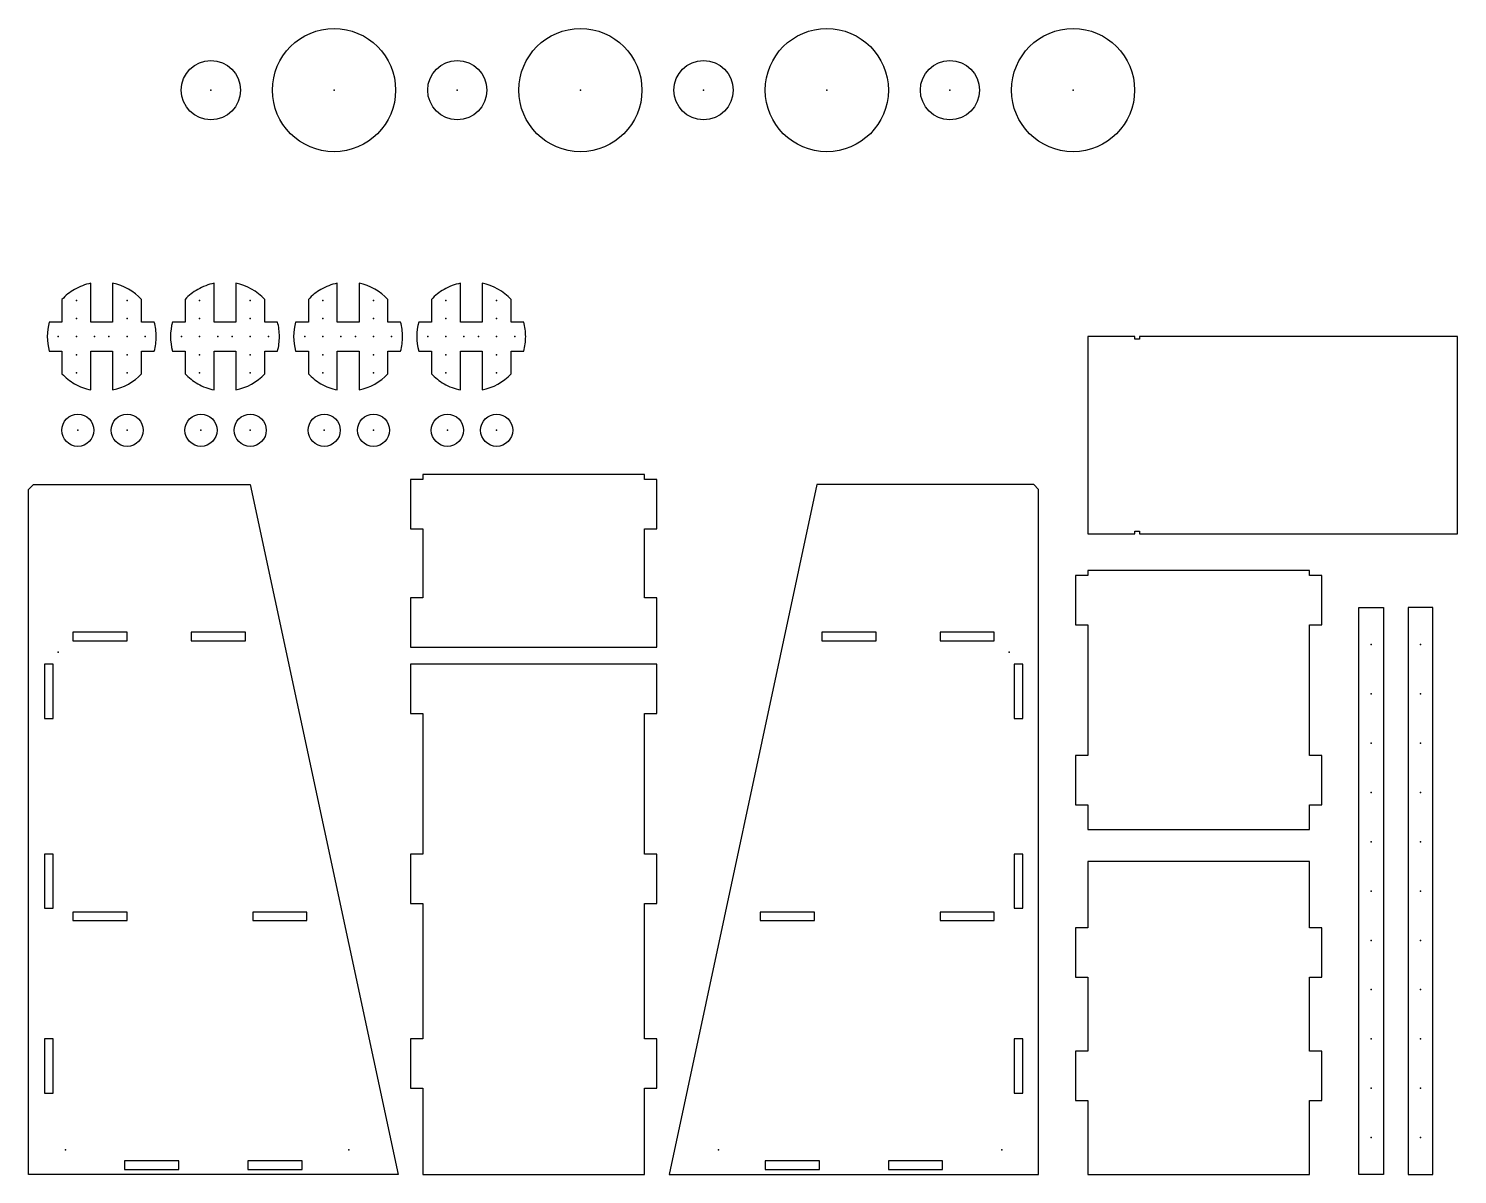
# Model space of a CAD drawing. Header units: millimetres. Extents: x 0 to 1024, y 0 to 821.
import ezdxf

# ---------------------------------------------------------------- set-up
doc = ezdxf.new("R2010")
doc.units = ezdxf.units.MM
for name, color, linetype in [('ECHELLE', 70, 'Continuous'), ('PASERELLE', 70, 'Continuous'), ('PLANCHERS', 70, 'Continuous'), ('ROUES', 70, 'Continuous'), ('STRUCTURE', 70, 'Continuous')]:
    doc.layers.add(name, color=color, linetype=linetype)

msp = doc.modelspace()

# ---------------------------------------------------------------- linework, layer by layer
at = {"layer": 'ECHELLE'}
for points in [[(970.6, 405.9), (970.6, 0), (952.9, 0), (952.9, 405.9)], [(1005.9, 405.9), (988.2, 405.9), (988.2, 0), (1005.9, 0)]]:
    msp.add_lwpolyline(points, close=True, dxfattribs=at)
for p in [(961.8, 379.4), (997.1, 379.4), (961.8, 344.1), (997.1, 344.1), (961.8, 308.8), (997.1, 308.8), (961.8, 273.5), (997.1, 273.5), (961.8, 238.2), (997.1, 238.2), (961.8, 202.9), (997.1, 202.9), (961.8, 167.6), (997.1, 167.6), (961.8, 132.4), (997.1, 132.4), (961.8, 97.1), (997.1, 97.1), (961.8, 61.8), (997.1, 61.8), (961.8, 26.5), (997.1, 26.5)]:
    msp.add_point(p, dxfattribs=at)
at = {"layer": 'PASERELLE'}
msp.add_lwpolyline([(792.4, 600), (758.8, 600), (758.8, 458.8), (792.4, 458.8), (792.4, 460.6), (795.9, 460.6), (795.9, 458.8), (1023.5, 458.8), (1023.5, 600), (795.9, 600), (795.9, 598.2), (792.4, 598.2)], close=True, dxfattribs=at)
for centre in [(130.6, 776.5), (307.1, 776.5), (483.5, 776.5), (660, 776.5)]:
    msp.add_circle(centre, 21.2, dxfattribs=at)
for p in [(130.6, 776.5), (307.1, 776.5), (483.5, 776.5), (660, 776.5)]:
    msp.add_point(p, dxfattribs=at)
at = {"layer": 'PLANCHERS'}
for points in [[(282.4, 501.2, 0), (282.4, 497.6, 0), (273.5, 497.6, 0), (273.5, 462.4, 0), (282.4, 462.4, 0), (282.4, 412.9, 0), (273.5, 412.9, 0), (273.5, 377.6, 0), (282.4, 377.6, 0), (441.2, 377.6, 0), (450, 377.6, 0), (450, 412.9, 0), (441.2, 412.9, 0), (441.2, 462.4, 0), (450, 462.4, 0), (450, 497.6, 0), (441.2, 497.6, 0), (441.2, 501.2, 0)], [(758.8, 432.4, 0), (758.8, 428.8, 0), (750, 428.8, 0), (750, 393.5, 0), (758.8, 393.5, 0), (758.8, 300, 0), (750, 300, 0), (750, 264.7, 0), (758.8, 264.7, 0), (758.8, 247.1, 0), (917.6, 247.1, 0), (917.6, 264.7, 0), (926.5, 264.7, 0), (926.5, 300, 0), (917.6, 300, 0), (917.6, 393.5, 0), (926.5, 393.5, 0), (926.5, 428.8, 0), (917.6, 428.8, 0), (917.6, 432.4, 0)], [(758.8, 224.1, 0), (758.8, 176.5, 0), (750, 176.5, 0), (750, 141.2, 0), (758.8, 141.2, 0), (758.8, 88.2, 0), (750, 88.2, 0), (750, 52.9, 0), (758.8, 52.9, 0), (758.8, 0, 0), (917.6, 0, 0), (917.6, 52.9, 0), (926.5, 52.9, 0), (926.5, 88.2, 0), (917.6, 88.2, 0), (917.6, 141.2, 0), (926.5, 141.2, 0), (926.5, 176.5, 0), (917.6, 176.5, 0), (917.6, 224.1, 0)]]:
    msp.add_polyline3d(points, close=True, dxfattribs=at)
at = {"layer": 'ROUES'}
for points in [[(81, 626.6, 0.156233), (60.2, 638.2), (60.2, 610.4), (44.6, 610.4), (44.6, 638.2, 0.080849), (32.9, 633.8, 0.074444), (23.9, 626.6), (23.9, 610.4), (14.8, 610.4, 0.13548), (14.8, 589.6), (23.9, 589.6), (23.9, 573.4, 0.074444), (32.9, 566.2, 0.080849), (44.6, 561.8), (44.6, 589.6), (60.2, 589.6), (60.2, 561.8, 0.156233), (81, 573.4), (81, 589.6), (90, 589.6, 0.067432), (91.4, 600, 0.067432), (90, 610.4), (81, 610.4)], [(169.2, 626.6, 0.156233), (148.4, 638.2), (148.4, 610.4), (132.9, 610.4), (132.9, 638.2, 0.080849), (121.2, 633.8, 0.074444), (112.1, 626.6), (112.1, 610.4), (103.1, 610.4, 0.13548), (103.1, 589.6), (112.1, 589.6), (112.1, 573.4, 0.074444), (121.2, 566.2, 0.080849), (132.9, 561.8), (132.9, 589.6), (148.4, 589.6), (148.4, 561.8, 0.156233), (169.2, 573.4), (169.2, 589.6), (178.3, 589.6, 0.067432), (179.7, 600, 0.067432), (178.3, 610.4), (169.2, 610.4)], [(257.4, 626.6, 0.156233), (236.7, 638.2), (236.7, 610.4), (221.1, 610.4), (221.1, 638.2, 0.080849), (209.4, 633.8, 0.074444), (200.4, 626.6), (200.4, 610.4), (191.3, 610.4, 0.13548), (191.3, 589.6), (200.4, 589.6), (200.4, 573.4, 0.074444), (209.4, 566.2, 0.080849), (221.1, 561.8), (221.1, 589.6), (236.7, 589.6), (236.7, 561.8, 0.156233), (257.4, 573.4), (257.4, 589.6), (266.5, 589.6, 0.067432), (267.9, 600, 0.067432), (266.5, 610.4), (257.4, 610.4)], [(345.7, 626.6, 0.156233), (324.9, 638.2), (324.9, 610.4), (309.4, 610.4), (309.4, 638.2, 0.080849), (297.6, 633.8, 0.074444), (288.6, 626.6), (288.6, 610.4), (279.5, 610.4, 0.13548), (279.5, 589.6), (288.6, 589.6), (288.6, 573.4, 0.074444), (297.6, 566.2, 0.080849), (309.4, 561.8), (309.4, 589.6), (324.9, 589.6), (324.9, 561.8, 0.156233), (345.7, 573.4), (345.7, 589.6), (354.7, 589.6, 0.067432), (356.1, 600, 0.067432), (354.7, 610.4), (345.7, 610.4)]]:
    msp.add_lwpolyline(points, format="xyb", close=True, dxfattribs=at)
for centre, radius in [((218.8, 776.5), 44.1), ((395.3, 776.5), 44.1), ((571.8, 776.5), 44.1), ((748.2, 776.5), 44.1), ((35.3, 532.9), 11.5), ((70.6, 532.9), 11.5), ((123.5, 532.9), 11.5), ((158.8, 532.9), 11.5), ((211.8, 532.9), 11.5), ((247.1, 532.9), 11.5), ((300, 532.9), 11.5), ((335.3, 532.9), 11.5)]:
    msp.add_circle(centre, radius, dxfattribs=at)
for p in [(218.8, 776.5), (395.3, 776.5), (571.8, 776.5), (748.2, 776.5), (34.3, 625.9), (70.6, 625.9), (122.5, 625.9), (158.8, 625.9), (210.7, 625.9), (247.1, 625.9), (299, 625.9), (335.3, 625.9), (34.3, 613), (70.6, 613), (122.5, 613), (158.8, 613), (210.7, 613), (247.1, 613), (299, 613), (335.3, 613), (21.3, 600), (34.3, 600), (47.2, 600), (57.6, 600), (70.6, 600), (83.6, 600), (109.5, 600), (122.5, 600), (135.5, 600), (145.9, 600), (158.8, 600), (171.8, 600), (197.8, 600), (210.7, 600), (223.7, 600), (234.1, 600), (247.1, 600), (260, 600), (286, 600), (299, 600), (311.9, 600), (322.3, 600), (335.3, 600), (348.3, 600), (34.3, 587), (70.6, 587), (122.5, 587), (158.8, 587), (210.7, 587), (247.1, 587), (299, 587), (335.3, 587), (34.3, 574.1), (70.6, 574.1), (122.5, 574.1), (158.8, 574.1), (210.7, 574.1), (247.1, 574.1), (299, 574.1), (335.3, 574.1), (35.3, 532.9), (70.6, 532.9), (123.5, 532.9), (158.8, 532.9), (211.8, 532.9), (247.1, 532.9), (300, 532.9), (335.3, 532.9)]:
    msp.add_point(p, dxfattribs=at)
at = {"layer": 'STRUCTURE'}
for points in [[(529.4, 0), (564.7, 0), (617.6, 0), (652.9, 0), (723.5, 0), (723.5, 1.8), (723.5, 363.5), (723.5, 485.3), (723.5, 490.6), (720, 494.1), (714.7, 494.1), (582.4, 494.1), (564.7, 494.1), (458.8, 0), (494.1, 0)], [(31.8, 382.2), (70.6, 382.2), (70.6, 388.4), (31.8, 388.4)], [(116.5, 382.2), (155.3, 382.2), (155.3, 388.4), (116.5, 388.4)], [(568.2, 382.2), (607.1, 382.2), (607.1, 388.4), (568.2, 388.4)], [(652.9, 382.2), (691.8, 382.2), (691.8, 388.4), (652.9, 388.4)], [(11.5, 326.5), (17.6, 326.5), (17.6, 365.3), (11.5, 365.3)], [(705.9, 326.5), (712.1, 326.5), (712.1, 365.3), (705.9, 365.3)], [(11.5, 190.6), (17.6, 190.6), (17.6, 229.4), (11.5, 229.4)], [(705.9, 190.6), (712.1, 190.6), (712.1, 229.4), (705.9, 229.4)], [(31.8, 181.8), (70.6, 181.8), (70.6, 187.9), (31.8, 187.9)], [(160.6, 181.8), (199.4, 181.8), (199.4, 187.9), (160.6, 187.9)], [(524.1, 181.8), (562.9, 181.8), (562.9, 187.9), (524.1, 187.9)], [(652.9, 181.8), (691.8, 181.8), (691.8, 187.9), (652.9, 187.9)], [(11.5, 58.2), (17.6, 58.2), (17.6, 97.1), (11.5, 97.1)], [(705.9, 58.2), (712.1, 58.2), (712.1, 97.1), (705.9, 97.1)], [(68.8, 3.5), (107.6, 3.5), (107.6, 9.7), (68.8, 9.7)], [(157.1, 3.5), (195.9, 3.5), (195.9, 9.7), (157.1, 9.7)], [(527.6, 3.5), (566.5, 3.5), (566.5, 9.7), (527.6, 9.7)], [(615.9, 3.5), (654.7, 3.5), (654.7, 9.7), (615.9, 9.7)]]:
    msp.add_lwpolyline(points, close=True, dxfattribs=at)
for points in [[(194.1, 0, 0), (158.8, 0, 0), (105.9, 0, 0), (70.6, 0, 0), (0, 0, 0), (0, 1.8, 0), (0, 363.5, 0), (0, 485.3, 0), (0, 490.6, 0), (3.5, 494.1, 0), (8.8, 494.1, 0), (141.2, 494.1, 0), (158.8, 494.1, 0), (264.7, 0, 0), (229.4, 0, 0)], [(282.4, 61.8, 0), (282.4, 0, 0), (441.2, 0, 0), (441.2, 61.8, 0), (450, 61.8, 0), (450, 97.1, 0), (441.2, 97.1, 0), (441.2, 194.1, 0), (450, 194.1, 0), (450, 229.4, 0), (441.2, 229.4, 0), (441.2, 330, 0), (450, 330, 0), (450, 365.3, 0), (441.2, 365.3, 0), (282.4, 365.3, 0), (273.5, 365.3, 0), (273.5, 330, 0), (282.4, 330, 0), (282.4, 229.4, 0), (273.5, 229.4, 0), (273.5, 194.1, 0), (282.4, 194.1, 0), (282.4, 97.1, 0), (273.5, 97.1, 0), (273.5, 61.8, 0)]]:
    msp.add_polyline3d(points, close=True, dxfattribs=at)
for p in [(21.2, 374.1), (702.4, 374.1), (26.5, 17.6), (229.4, 17.6), (494.1, 17.6), (697.1, 17.6)]:
    msp.add_point(p, dxfattribs=at)

doc.saveas('drawing.dxf')
